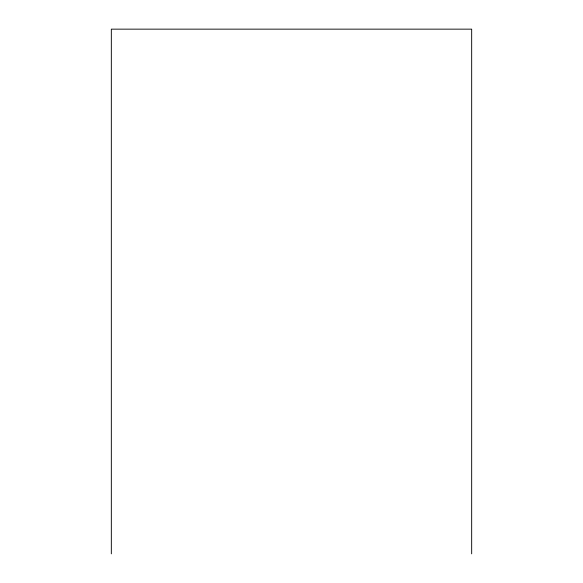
<?xml version="1.0" encoding="UTF-8"?>
<svg xmlns="http://www.w3.org/2000/svg" width="583" height="583" viewBox="0 0 583 583"><rect width="100%" height="100%" fill="white"/><g stroke="black" fill="none" stroke-linecap="round" stroke-linejoin="round"><path stroke-width="0.87" d="M471.669 553.85L471.669 29.15L111.331 29.15L111.331 553.85"/></g></svg>
